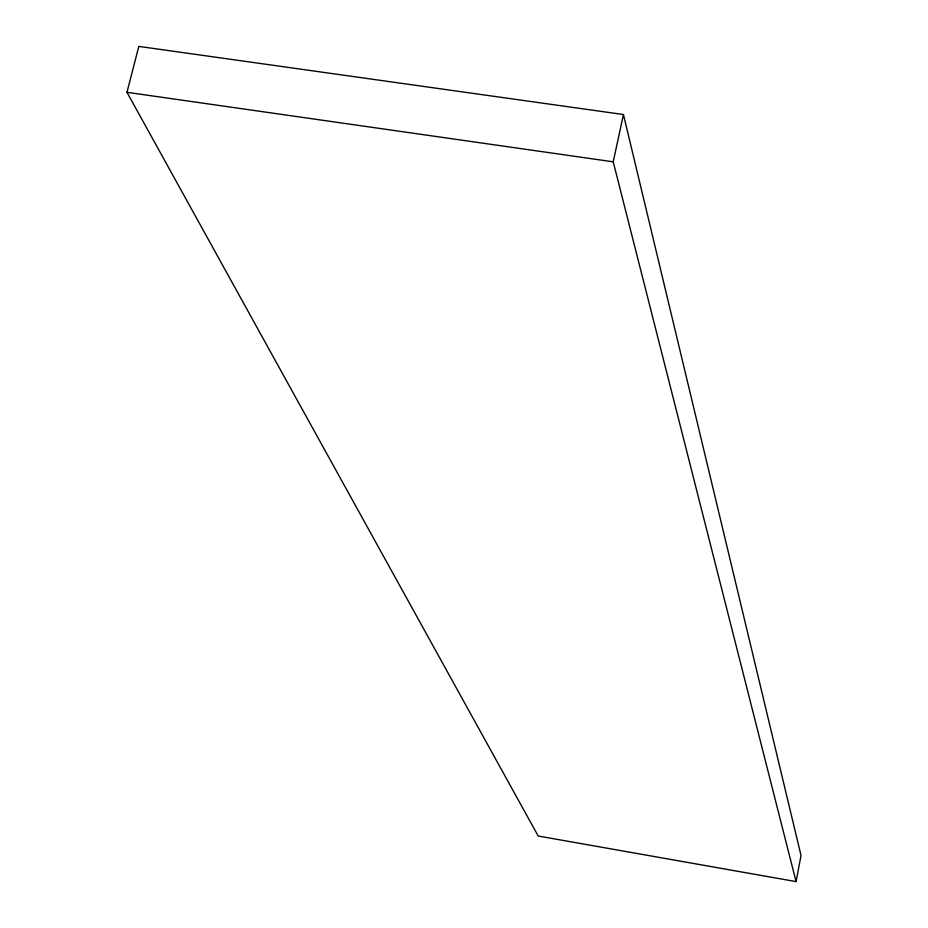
<?xml version="1.0" encoding="UTF-8"?>
<svg xmlns="http://www.w3.org/2000/svg" width="928" height="928" viewBox="0 0 928 928"><rect width="100%" height="100%" fill="white"/><g stroke="black" fill="none" stroke-linecap="round" stroke-linejoin="round"><path stroke-width="1.39" d="M796.073 881.6L801.026 855.512L623.442 114.527L138.817 46.4L126.974 92.301L538.205 836.024L796.073 881.6L613.211 161.82L623.442 114.527M126.974 92.301L613.211 161.82"/></g></svg>
